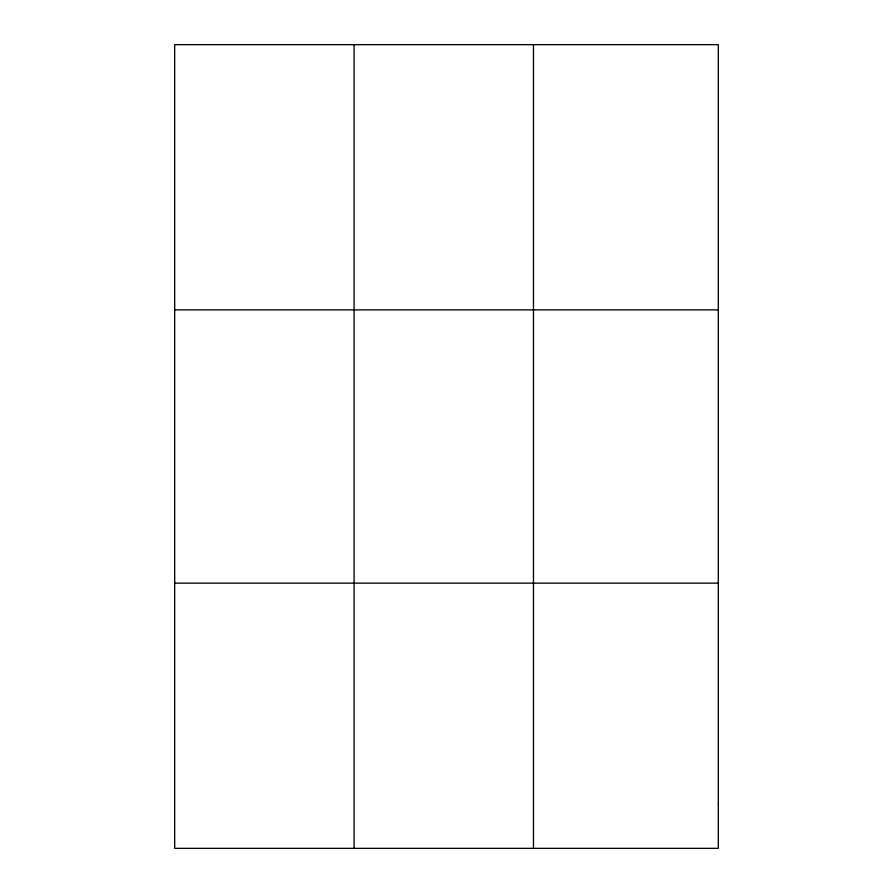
<?xml version="1.0" encoding="UTF-8"?>
<svg xmlns="http://www.w3.org/2000/svg" width="893" height="893" viewBox="0 0 893 893"><rect width="100%" height="100%" fill="white"/><g stroke="black" fill="none" stroke-linecap="round" stroke-linejoin="round"><path stroke-width="1.34" d="M354.086 44.65L354.086 848.35M533.478 44.65L533.478 848.35M174.682 309.871L718.318 309.871M174.682 583.129L718.318 583.129M718.318 804.146L718.318 848.35L174.682 848.35L174.682 44.65L718.318 44.65L718.318 804.146"/></g></svg>
